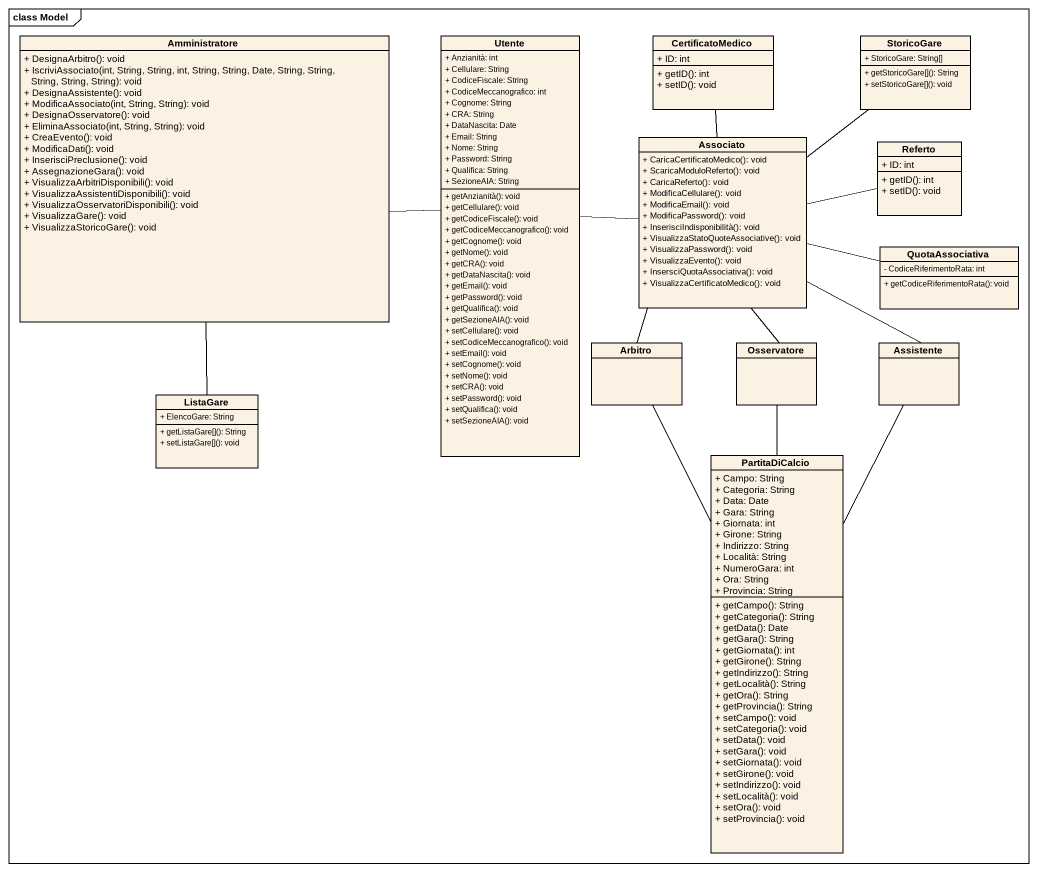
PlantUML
@startuml
mainframe class Model
hide circle
hide empty members
skinparam classAttributeIconSize 0
class Amministratore {
  + DesignaArbitro(): void
  + IscriviAssociato(int, String, String, int, String, String, Date, String, String, String, String, String): void
  + DesignaAssistente(): void
  + ModificaAssociato(int, String, String): void
  + DesignaOsservatore(): void
  + EliminaAssociato(int, String, String): void
  + CreaEvento(): void
  + ModificaDati(): void
  + InserisciPreclusione(): void
  + AssegnazioneGara(): void
  + VisualizzaArbitriDisponibili(): void
  + VisualizzaAssistentiDisponibili(): void
  + VisualizzaOsservatoriDisponibili(): void
  + VisualizzaGare(): void
  + VisualizzaStoricoGare(): void
}
class Utente {
  + Anzianità: int
  + Cellulare: String
  + CodiceFiscale: String
  + CodiceMeccanografico: int
  + Cognome: String
  + CRA: String
  + DataNascita: Date
  + Email: String
  + Nome: String
  + Password: String
  + Qualifica: String
  + SezioneAIA: String
  + getAnzianità(): void
  + getCellulare(): void
  + getCodiceFiscale(): void
  + getCodiceMeccanografico(): void
  + getCognome(): void
  + getNome(): void
  + getCRA(): void
  + getDataNascita(): void
  + getEmail(): void
  + getPassword(): void
  + getQualifica(): void
  + getSezioneAIA(): void
  + setCellulare(): void
  + setCodiceMeccanografico(): void
  + setEmail(): void
  + setCognome(): void
  + setNome(): void
  + setCRA(): void
  + setPassword(): void
  + setQualifica(): void
  + setSezioneAIA(): void
}
class CertificatoMedico {
  + ID: int
  + getID(): int
  + setID(): void
}
class StoricoGare {
  + StoricoGare: String[]
  + getStoricoGare[](): String
  + setStoricoGare[](): void
}
class Associato {
  + CaricaCertificatoMedico(): void
  + ScaricaModuloReferto(): void
  + CaricaReferto(): void
  + ModificaCellulare(): void
  + ModificaEmail(): void
  + ModificaPassword(): void
  + InserisciIndisponibilità(): void
  + VisualizzaStatoQuoteAssociative(): void
  + VisualizzaPassword(): void
  + VisualizzaEvento(): void
  + InsersciQuotaAssociativa(): void
  + VisualizzaCertificatoMedico(): void
}
class Referto {
  + ID: int
  + getID(): int
  + setID(): void
}
class QuotaAssociativa {
  - CodiceRiferimentoRata: int
  + getCodiceRiferimentoRata(): void
}
class Arbitro
class Osservatore
class Assistente
class ListaGare {
  + ElencoGare: String
  + getListaGare[](): String
  + setListaGare[](): void
}
class PartitaDiCalcio {
  + Campo: String
  + Categoria: String
  + Data: Date
  + Gara: String
  + Giornata: int
  + Girone: String
  + Indirizzo: String
  + Località: String
  + NumeroGara: int
  + Ora: String
  + Provincia: String
  + getCampo(): String
  + getCategoria(): String
  + getData(): Date
  + getGara(): String
  + getGiornata(): int
  + getGirone(): String
  + getIndirizzo(): String
  + getLocalità(): String
  + getOra(): String
  + getProvincia(): String
  + setCampo(): void
  + setCategoria(): void
  + setData(): void
  + setGara(): void
  + setGiornata(): void
  + setGirone(): void
  + setIndirizzo(): void
  + setLocalità(): void
  + setOra(): void
  + setProvincia(): void
}
Amministratore -right- Utente
Amministratore -- ListaGare
Associato -left- Utente
Associato -up- CertificatoMedico
Associato -up- StoricoGare
Associato -right- Referto
Associato -right- QuotaAssociativa
Arbitro -up- Associato
Arbitro -- PartitaDiCalcio
Osservatore -up- Associato
Osservatore -- PartitaDiCalcio
Assistente -up- Associato
Assistente -- PartitaDiCalcio
@enduml
